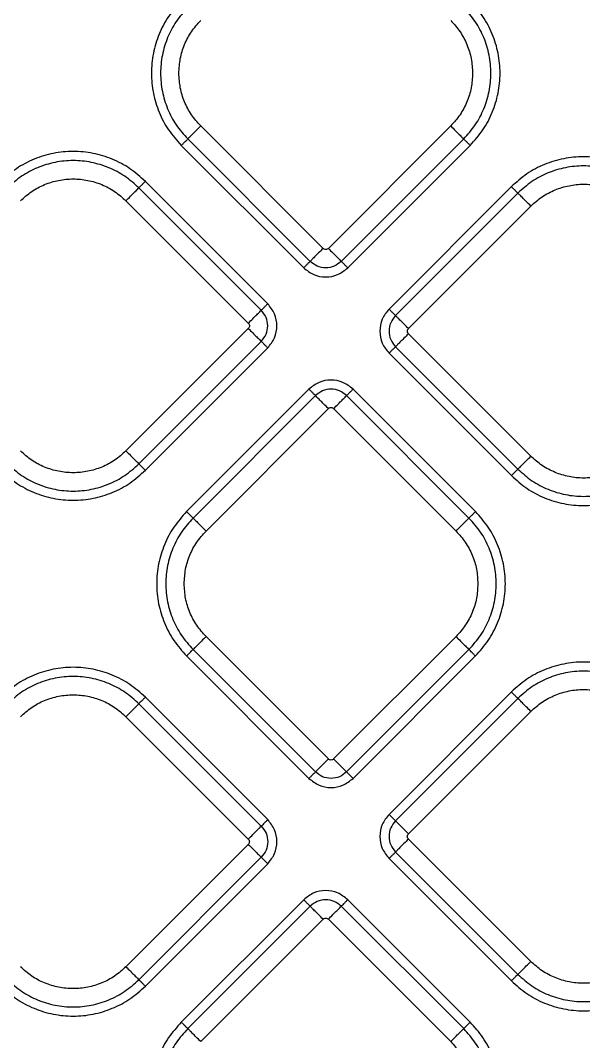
# Model space of a CAD drawing. Extents: x 400 to 501, y 484 to 634.
# Drawn here: x 439.17 to 442.21, y 551.76 to 557.25 of the extents above; entities that cross this region are included whole.
import ezdxf

# ---------------------------------------------------------------- set-up
doc = ezdxf.new("R2010")
doc.units = 0
doc.header["$MEASUREMENT"] = 0
doc.layers.add('DIM', color=3, linetype='Continuous')
doc.layers.add('GEOMETRY', color=3, linetype='Continuous', lineweight=25)

# ---------------------------------------------------------------- blocks, each defined once
blk = doc.blocks.new('2026 GRANDEE')
at = {"layer": 'GEOMETRY', "ltscale": 16}
for p, q in [((-9.6213, -40.8162), (-10.2801, -40.1573)), ((-8.9342, -40.1573), (-9.593, -40.8162)), ((-10.3499, -40.2271), (-9.691, -40.8859)), ((-9.5233, -40.8859), (-8.8645, -40.2271)), ((-10.3847, -40.2619), (-9.7259, -40.9207)), ((-9.4884, -40.9208), (-8.8296, -40.2619)), ((-9.9543, -41.1491), (-10.6131, -40.4903)), ((-9.9194, -41.1143), (-10.5782, -40.4554)), ((-8.6076, -40.4839), (-9.2664, -41.1428)), ((-10.6828, -40.56), (-10.024, -41.2189)), ((-8.5727, -40.5188), (-9.2315, -41.1776)), ((-9.1618, -41.2474), (-8.503, -40.5885)), ((-10.024, -41.2471), (-10.6828, -41.906)), ((-10.6131, -41.9757), (-9.9543, -41.3169)), ((-8.503, -41.9345), (-9.1618, -41.2756)), ((-10.5782, -42.0106), (-9.9194, -41.3517)), ((-9.2664, -41.3802), (-8.6076, -42.0391)), ((-9.2315, -41.3454), (-8.5727, -42.0042)), ((-9.6974, -41.5738), (-10.3562, -42.2326)), ((-8.8011, -42.2326), (-9.4599, -41.5738)), ((-9.6625, -41.6086), (-10.3213, -42.2674)), ((-8.836, -42.2674), (-9.4948, -41.6086)), ((-10.2516, -42.3372), (-9.5928, -41.6783)), ((-9.5645, -41.6783), (-8.9057, -42.3372)), ((-9.5928, -43.5641), (-10.2516, -42.9053)), ((-8.9057, -42.9053), (-9.5645, -43.5641)), ((-10.3213, -42.975), (-9.6625, -43.6339)), ((-9.4948, -43.6339), (-8.836, -42.975)), ((-10.3562, -43.0099), (-9.6974, -43.6687)), ((-9.4599, -43.6687), (-8.8011, -43.0099)), ((-9.9194, -43.8908), (-10.5783, -43.2319)), ((-8.6075, -43.2034), (-9.2664, -43.8623)), ((-8.5727, -43.2383), (-9.2315, -43.8971)), ((-9.9543, -43.9256), (-10.6131, -43.2668)), ((-9.1618, -43.9669), (-8.503, -43.308)), ((-10.6829, -43.3365), (-10.024, -43.9954)), ((-8.503, -44.654), (-9.1618, -43.9951)), ((-10.024, -44.0236), (-10.6829, -44.6825)), ((-9.2315, -44.0649), (-8.5727, -44.7237)), ((-10.6131, -44.7522), (-9.9543, -44.0934)), ((-10.5783, -44.7871), (-9.9194, -44.1282)), ((-9.2664, -44.0997), (-8.6075, -44.7586)), ((-9.7259, -44.3218), (-10.3847, -44.9806)), ((-8.8296, -44.9806), (-9.4884, -44.3218)), ((-9.691, -44.3566), (-10.3499, -45.0155)), ((-8.8645, -45.0155), (-9.5233, -44.3566)), ((-10.2801, -45.0852), (-9.6213, -44.4264)), ((-9.593, -44.4264), (-8.9342, -45.0852))]:
    blk.add_line(p, q, dxfattribs=at)
for points in [[(-10.3847, -39.4846), (-10.4087, -39.5115), (-10.4567, -39.5653), (-10.507, -39.6618), (-10.5387, -39.7653), (-10.5492, -39.8733), (-10.5387, -39.9812), (-10.507, -40.0848), (-10.4567, -40.1813), (-10.4087, -40.235), (-10.3847, -40.2619)], [(-8.8296, -40.2619), (-8.8056, -40.235), (-8.7576, -40.1813), (-8.7074, -40.0848), (-8.6757, -39.9812), (-8.6651, -39.8733), (-8.6757, -39.7653), (-8.7074, -39.6618), (-8.7576, -39.5653), (-8.8056, -39.5115), (-8.8296, -39.4846)], [(-10.3499, -39.5195), (-10.3717, -39.544), (-10.4154, -39.5929), (-10.4611, -39.6807), (-10.49, -39.775), (-10.4996, -39.8733), (-10.49, -39.9715), (-10.4611, -40.0658), (-10.4154, -40.1536), (-10.3717, -40.2026), (-10.3499, -40.2271)], [(-8.8645, -40.2271), (-8.8426, -40.2026), (-8.7989, -40.1536), (-8.7532, -40.0658), (-8.7243, -39.9715), (-8.7147, -39.8733), (-8.7243, -39.775), (-8.7532, -39.6807), (-8.7989, -39.5929), (-8.8426, -39.544), (-8.8645, -39.5195)], [(-10.3978, -39.8733), (-10.3963, -39.847), (-10.3933, -39.7944), (-10.3693, -39.7187), (-10.3328, -39.6481), (-10.2977, -39.6089), (-10.2801, -39.5892)], [(-8.9342, -39.5892), (-8.9166, -39.6089), (-8.8815, -39.6481), (-8.845, -39.7187), (-8.821, -39.7944), (-8.818, -39.847), (-8.8165, -39.8733)], [(-10.2801, -40.1573), (-10.2977, -40.1377), (-10.3328, -40.0984), (-10.3693, -40.0279), (-10.3933, -39.9522), (-10.3963, -39.8996), (-10.3978, -39.8733)], [(-8.8165, -39.8733), (-8.818, -39.8996), (-8.821, -39.9522), (-8.845, -40.0279), (-8.8815, -40.0984), (-8.9166, -40.1377), (-8.9342, -40.1573)], [(-10.2801, -40.1573), (-10.2884, -40.1656), (-10.305, -40.1822), (-10.3266, -40.2038), (-10.3432, -40.2204), (-10.3476, -40.2248), (-10.3499, -40.2271)], [(-8.9342, -40.1573), (-8.9259, -40.1656), (-8.9094, -40.1822), (-8.8877, -40.2038), (-8.8711, -40.2204), (-8.8667, -40.2248), (-8.8645, -40.2271)], [(-10.3847, -40.2619), (-10.3806, -40.2578), (-10.3723, -40.2495), (-10.3615, -40.2387), (-10.3532, -40.2304), (-10.351, -40.2282), (-10.3499, -40.2271)], [(-8.8296, -40.2619), (-8.8337, -40.2578), (-8.842, -40.2495), (-8.8528, -40.2387), (-8.8611, -40.2304), (-8.8634, -40.2282), (-8.8645, -40.2271)], [(-10.5782, -40.4554), (-10.6051, -40.4314), (-10.6589, -40.3835), (-10.7554, -40.3332), (-10.8589, -40.3015), (-10.9669, -40.2909), (-11.0749, -40.3015), (-11.1784, -40.3332), (-11.2749, -40.3835), (-11.3287, -40.4314), (-11.3555, -40.4554)], [(-7.8303, -40.4839), (-7.8572, -40.46), (-7.9109, -40.412), (-8.0074, -40.3617), (-8.111, -40.33), (-8.2189, -40.3194), (-8.3269, -40.33), (-8.4304, -40.3617), (-8.5269, -40.412), (-8.5807, -40.46), (-8.6076, -40.4839)], [(-10.6131, -40.4903), (-10.6376, -40.4685), (-10.6865, -40.4248), (-10.7744, -40.379), (-10.8686, -40.3502), (-10.9669, -40.3406), (-11.0652, -40.3502), (-11.1594, -40.379), (-11.2473, -40.4248), (-11.2962, -40.4685), (-11.3207, -40.4903)], [(-7.8651, -40.5188), (-7.8896, -40.497), (-7.9386, -40.4533), (-8.0264, -40.4075), (-8.1206, -40.3787), (-8.2189, -40.3691), (-8.3172, -40.3787), (-8.4115, -40.4075), (-8.4993, -40.4533), (-8.5482, -40.497), (-8.5727, -40.5188)], [(-11.251, -40.56), (-11.2313, -40.5425), (-11.192, -40.5074), (-11.1215, -40.4707), (-11.0458, -40.4475), (-10.9669, -40.4398), (-10.888, -40.4475), (-10.8123, -40.4707), (-10.7418, -40.5074), (-10.7025, -40.5425), (-10.6828, -40.56)], [(-10.6828, -40.56), (-10.6745, -40.5517), (-10.658, -40.5352), (-10.6363, -40.5135), (-10.6197, -40.4969), (-10.6153, -40.4925), (-10.6131, -40.4903)], [(-10.5782, -40.4554), (-10.5824, -40.4596), (-10.5907, -40.4679), (-10.6015, -40.4787), (-10.6098, -40.487), (-10.612, -40.4892), (-10.6131, -40.4903)], [(-8.6076, -40.4839), (-8.6034, -40.4881), (-8.5952, -40.4964), (-8.5843, -40.5072), (-8.576, -40.5155), (-8.5738, -40.5177), (-8.5727, -40.5188)], [(-8.503, -40.5885), (-8.4833, -40.571), (-8.444, -40.5359), (-8.3735, -40.4992), (-8.2978, -40.476), (-8.2189, -40.4683), (-8.14, -40.476), (-8.0643, -40.4992), (-7.9938, -40.5359), (-7.9545, -40.571), (-7.9349, -40.5885)], [(-8.503, -40.5885), (-8.5113, -40.5803), (-8.5278, -40.5637), (-8.5495, -40.542), (-8.5661, -40.5254), (-8.5705, -40.521), (-8.5727, -40.5188)], [(-9.6213, -40.8162), (-9.6296, -40.8244), (-9.6461, -40.841), (-9.6678, -40.8627), (-9.6844, -40.8793), (-9.6888, -40.8837), (-9.691, -40.8859)], [(-9.593, -40.8162), (-9.5847, -40.8244), (-9.5682, -40.841), (-9.5465, -40.8627), (-9.5299, -40.8793), (-9.5255, -40.8837), (-9.5233, -40.8859)], [(-9.691, -40.8859), (-9.6921, -40.887), (-9.6943, -40.8892), (-9.7026, -40.8975), (-9.7135, -40.9083), (-9.7217, -40.9166), (-9.7259, -40.9208)], [(-9.4884, -40.9207), (-9.4926, -40.9166), (-9.5009, -40.9083), (-9.5117, -40.8975), (-9.52, -40.8892), (-9.5222, -40.887), (-9.5233, -40.8859)], [(-10.024, -41.2189), (-10.0157, -41.2106), (-9.9992, -41.194), (-9.9775, -41.1724), (-9.9609, -41.1558), (-9.9565, -41.1513), (-9.9543, -41.1491)], [(-9.9194, -41.1143), (-9.9235, -41.1184), (-9.9318, -41.1267), (-9.9427, -41.1375), (-9.951, -41.1458), (-9.9532, -41.148), (-9.9543, -41.1491)], [(-9.2664, -41.1428), (-9.2623, -41.1469), (-9.254, -41.1552), (-9.2432, -41.166), (-9.2349, -41.1743), (-9.2327, -41.1765), (-9.2315, -41.1776)], [(-9.1618, -41.2474), (-9.1701, -41.2391), (-9.1867, -41.2225), (-9.2083, -41.2009), (-9.2249, -41.1843), (-9.2293, -41.1799), (-9.2315, -41.1776)], [(-10.024, -41.2471), (-10.0157, -41.2554), (-9.9992, -41.272), (-9.9775, -41.2936), (-9.9609, -41.3102), (-9.9565, -41.3146), (-9.9543, -41.3169)], [(-9.9194, -41.3517), (-9.9235, -41.3476), (-9.9318, -41.3393), (-9.9427, -41.3285), (-9.951, -41.3202), (-9.9532, -41.318), (-9.9543, -41.3169)], [(-9.1618, -41.2756), (-9.1701, -41.2839), (-9.1867, -41.3005), (-9.2083, -41.3221), (-9.2249, -41.3387), (-9.2293, -41.3432), (-9.2315, -41.3454)], [(-9.2664, -41.3802), (-9.2623, -41.3761), (-9.254, -41.3678), (-9.2432, -41.357), (-9.2349, -41.3487), (-9.2327, -41.3465), (-9.2315, -41.3454)], [(-9.6974, -41.5738), (-9.6932, -41.5779), (-9.685, -41.5862), (-9.6741, -41.597), (-9.6658, -41.6053), (-9.6636, -41.6075), (-9.6625, -41.6086)], [(-9.4599, -41.5738), (-9.4641, -41.5779), (-9.4723, -41.5862), (-9.4832, -41.597), (-9.4915, -41.6053), (-9.4937, -41.6075), (-9.4948, -41.6086)], [(-9.5928, -41.6783), (-9.6011, -41.6701), (-9.6176, -41.6535), (-9.6393, -41.6318), (-9.6559, -41.6153), (-9.6603, -41.6108), (-9.6625, -41.6086)], [(-9.5645, -41.6783), (-9.5562, -41.6701), (-9.5397, -41.6535), (-9.518, -41.6318), (-9.5014, -41.6153), (-9.497, -41.6108), (-9.4948, -41.6086)], [(-10.6828, -41.906), (-10.7025, -41.9235), (-10.7418, -41.9586), (-10.8123, -41.9953), (-10.888, -42.0185), (-10.9669, -42.0262), (-11.0458, -42.0185), (-11.1215, -41.9953), (-11.192, -41.9586), (-11.2313, -41.9235), (-11.251, -41.906)], [(-10.6828, -41.906), (-10.6745, -41.9142), (-10.658, -41.9308), (-10.6363, -41.9525), (-10.6197, -41.9691), (-10.6153, -41.9735), (-10.6131, -41.9757)], [(-11.3207, -41.9757), (-11.2962, -41.9975), (-11.2473, -42.0412), (-11.1594, -42.087), (-11.0652, -42.1158), (-10.9669, -42.1254), (-10.8686, -42.1158), (-10.7744, -42.087), (-10.6865, -42.0412), (-10.6376, -41.9975), (-10.6131, -41.9757)], [(-10.5782, -42.0106), (-10.5824, -42.0064), (-10.5907, -41.9981), (-10.6015, -41.9873), (-10.6098, -41.979), (-10.612, -41.9768), (-10.6131, -41.9757)], [(-8.5727, -42.0042), (-8.5705, -42.002), (-8.5661, -41.9976), (-8.5495, -41.981), (-8.5278, -41.9593), (-8.5113, -41.9428), (-8.503, -41.9345)], [(-7.9349, -41.9345), (-7.9545, -41.952), (-7.9938, -41.9871), (-8.0643, -42.0238), (-8.14, -42.047), (-8.2189, -42.0547), (-8.2978, -42.047), (-8.3735, -42.0238), (-8.444, -41.9871), (-8.4833, -41.952), (-8.503, -41.9345)], [(-11.3555, -42.0106), (-11.3287, -42.0345), (-11.2749, -42.0825), (-11.1784, -42.1328), (-11.0749, -42.1645), (-10.9669, -42.1751), (-10.8589, -42.1645), (-10.7554, -42.1328), (-10.6589, -42.0825), (-10.6051, -42.0345), (-10.5782, -42.0106)], [(-8.5727, -42.0042), (-8.5738, -42.0053), (-8.576, -42.0075), (-8.5843, -42.0158), (-8.5952, -42.0266), (-8.6034, -42.0349), (-8.6076, -42.0391)], [(-8.6076, -42.0391), (-8.5807, -42.0631), (-8.5269, -42.111), (-8.4304, -42.1613), (-8.3269, -42.193), (-8.2189, -42.2036), (-8.111, -42.193), (-8.0074, -42.1613), (-7.9109, -42.111), (-7.8572, -42.0631), (-7.8303, -42.0391)], [(-8.5727, -42.0042), (-8.5482, -42.026), (-8.4993, -42.0697), (-8.4115, -42.1155), (-8.3172, -42.1443), (-8.2189, -42.1539), (-8.1206, -42.1443), (-8.0264, -42.1155), (-7.9386, -42.0697), (-7.8896, -42.026), (-7.8651, -42.0042)], [(-10.3562, -42.2326), (-10.3802, -42.2595), (-10.4282, -42.3132), (-10.4784, -42.4097), (-10.5102, -42.5133), (-10.5207, -42.6212), (-10.5102, -42.7292), (-10.4784, -42.8327), (-10.4282, -42.9292), (-10.3802, -42.983), (-10.3562, -43.0099)], [(-10.3213, -42.2674), (-10.3225, -42.2663), (-10.3247, -42.2641), (-10.333, -42.2558), (-10.3438, -42.245), (-10.3521, -42.2367), (-10.3562, -42.2326)], [(-8.8011, -42.2326), (-8.8052, -42.2367), (-8.8135, -42.245), (-8.8243, -42.2558), (-8.8326, -42.2641), (-8.8348, -42.2663), (-8.836, -42.2674)], [(-8.8011, -43.0099), (-8.7771, -42.983), (-8.7291, -42.9292), (-8.6789, -42.8327), (-8.6471, -42.7292), (-8.6366, -42.6212), (-8.6471, -42.5133), (-8.6789, -42.4097), (-8.7291, -42.3132), (-8.7771, -42.2595), (-8.8011, -42.2326)], [(-10.3213, -42.2674), (-10.3432, -42.2919), (-10.3869, -42.3409), (-10.4326, -42.4287), (-10.4615, -42.523), (-10.4711, -42.6212), (-10.4615, -42.7195), (-10.4326, -42.8138), (-10.3869, -42.9016), (-10.3432, -42.9506), (-10.3213, -42.975)], [(-10.3213, -42.2674), (-10.3191, -42.2697), (-10.3147, -42.2741), (-10.2981, -42.2907), (-10.2765, -42.3123), (-10.2599, -42.3289), (-10.2516, -42.3372)], [(-8.9057, -42.3372), (-8.8974, -42.3289), (-8.8808, -42.3123), (-8.8592, -42.2907), (-8.8426, -42.2741), (-8.8382, -42.2697), (-8.836, -42.2674)], [(-8.836, -42.975), (-8.8141, -42.9506), (-8.7704, -42.9016), (-8.7247, -42.8138), (-8.6958, -42.7195), (-8.6862, -42.6212), (-8.6958, -42.523), (-8.7247, -42.4287), (-8.7704, -42.3409), (-8.8141, -42.2919), (-8.836, -42.2674)], [(-10.3693, -42.6212), (-10.3678, -42.5949), (-10.3648, -42.5423), (-10.3408, -42.4666), (-10.3043, -42.3961), (-10.2692, -42.3568), (-10.2516, -42.3372)], [(-8.9057, -42.3372), (-8.8881, -42.3568), (-8.853, -42.3961), (-8.8165, -42.4666), (-8.7925, -42.5423), (-8.7895, -42.5949), (-8.788, -42.6212)], [(-10.2516, -42.9053), (-10.2692, -42.8857), (-10.3043, -42.8464), (-10.3408, -42.7758), (-10.3648, -42.7001), (-10.3678, -42.6475), (-10.3693, -42.6212)], [(-8.788, -42.6212), (-8.7895, -42.6475), (-8.7925, -42.7001), (-8.8165, -42.7758), (-8.853, -42.8464), (-8.8881, -42.8857), (-8.9057, -42.9053)], [(-10.2516, -42.9053), (-10.2599, -42.9136), (-10.2765, -42.9301), (-10.2981, -42.9518), (-10.3147, -42.9684), (-10.3191, -42.9728), (-10.3213, -42.975)], [(-8.9057, -42.9053), (-8.8974, -42.9136), (-8.8808, -42.9301), (-8.8592, -42.9518), (-8.8426, -42.9684), (-8.8382, -42.9728), (-8.836, -42.975)], [(-10.3562, -43.0099), (-10.3521, -43.0057), (-10.3438, -42.9975), (-10.333, -42.9866), (-10.3247, -42.9783), (-10.3225, -42.9761), (-10.3213, -42.975)], [(-8.8011, -43.0099), (-8.8052, -43.0057), (-8.8135, -42.9975), (-8.8243, -42.9866), (-8.8326, -42.9783), (-8.8348, -42.9761), (-8.836, -42.975)], [(-10.5783, -43.2319), (-10.6052, -43.208), (-10.6589, -43.16), (-10.7554, -43.1097), (-10.859, -43.078), (-10.9669, -43.0674), (-11.0749, -43.078), (-11.1784, -43.1097), (-11.2749, -43.16), (-11.3287, -43.208), (-11.3556, -43.2319)], [(-7.8302, -43.2034), (-7.8571, -43.1794), (-7.9109, -43.1315), (-8.0074, -43.0812), (-8.1109, -43.0495), (-8.2189, -43.0389), (-8.3269, -43.0495), (-8.4304, -43.0812), (-8.5269, -43.1315), (-8.5807, -43.1794), (-8.6075, -43.2034)], [(-10.6131, -43.2668), (-10.6376, -43.245), (-10.6866, -43.2013), (-10.7744, -43.1555), (-10.8686, -43.1267), (-10.9669, -43.1171), (-11.0652, -43.1267), (-11.1595, -43.1555), (-11.2473, -43.2013), (-11.2962, -43.245), (-11.3207, -43.2668)], [(-7.8651, -43.2383), (-7.8896, -43.2165), (-7.9385, -43.1728), (-8.0264, -43.127), (-8.1206, -43.0982), (-8.2189, -43.0886), (-8.3172, -43.0982), (-8.4114, -43.127), (-8.4993, -43.1728), (-8.5482, -43.2165), (-8.5727, -43.2383)], [(-8.503, -43.308), (-8.4833, -43.2905), (-8.444, -43.2554), (-8.3735, -43.2187), (-8.2978, -43.1955), (-8.2189, -43.1878), (-8.14, -43.1955), (-8.0643, -43.2187), (-7.9938, -43.2554), (-7.9545, -43.2905), (-7.9348, -43.308)], [(-11.251, -43.3365), (-11.2313, -43.319), (-11.192, -43.2839), (-11.1215, -43.2472), (-11.0458, -43.224), (-10.9669, -43.2163), (-10.888, -43.224), (-10.8123, -43.2472), (-10.7418, -43.2839), (-10.7025, -43.319), (-10.6829, -43.3365)], [(-10.5783, -43.2319), (-10.5824, -43.2361), (-10.5907, -43.2444), (-10.6015, -43.2552), (-10.6098, -43.2635), (-10.612, -43.2657), (-10.6131, -43.2668)], [(-8.6075, -43.2034), (-8.6034, -43.2076), (-8.5951, -43.2159), (-8.5843, -43.2267), (-8.576, -43.235), (-8.5738, -43.2372), (-8.5727, -43.2383)], [(-8.503, -43.308), (-8.5112, -43.2997), (-8.5278, -43.2832), (-8.5494, -43.2615), (-8.566, -43.2449), (-8.5705, -43.2405), (-8.5727, -43.2383)], [(-10.6829, -43.3365), (-10.6746, -43.3283), (-10.658, -43.3117), (-10.6364, -43.29), (-10.6198, -43.2734), (-10.6153, -43.269), (-10.6131, -43.2668)], [(-9.5928, -43.5641), (-9.6011, -43.5724), (-9.6176, -43.589), (-9.6393, -43.6106), (-9.6559, -43.6272), (-9.6603, -43.6316), (-9.6625, -43.6339)], [(-9.5645, -43.5641), (-9.5562, -43.5724), (-9.5397, -43.589), (-9.518, -43.6106), (-9.5014, -43.6272), (-9.497, -43.6316), (-9.4948, -43.6339)], [(-9.6625, -43.6339), (-9.6636, -43.635), (-9.6658, -43.6372), (-9.6741, -43.6455), (-9.685, -43.6563), (-9.6932, -43.6646), (-9.6974, -43.6687)], [(-9.4599, -43.6687), (-9.4641, -43.6646), (-9.4723, -43.6563), (-9.4832, -43.6455), (-9.4915, -43.6372), (-9.4937, -43.635), (-9.4948, -43.6339)], [(-9.9194, -43.8908), (-9.9236, -43.8949), (-9.9319, -43.9032), (-9.9427, -43.914), (-9.951, -43.9223), (-9.9532, -43.9245), (-9.9543, -43.9256)], [(-9.2664, -43.8623), (-9.2622, -43.8664), (-9.254, -43.8747), (-9.2431, -43.8855), (-9.2348, -43.8938), (-9.2326, -43.896), (-9.2315, -43.8971)], [(-9.1618, -43.9669), (-9.1701, -43.9586), (-9.1866, -43.942), (-9.2083, -43.9204), (-9.2249, -43.9038), (-9.2293, -43.8993), (-9.2315, -43.8971)], [(-10.024, -43.9954), (-10.0157, -43.9871), (-9.9992, -43.9705), (-9.9775, -43.9489), (-9.9609, -43.9323), (-9.9565, -43.9279), (-9.9543, -43.9256)], [(-9.1618, -43.9951), (-9.1701, -44.0034), (-9.1866, -44.02), (-9.2083, -44.0416), (-9.2249, -44.0582), (-9.2293, -44.0626), (-9.2315, -44.0649)], [(-10.024, -44.0236), (-10.0157, -44.0319), (-9.9992, -44.0485), (-9.9775, -44.0701), (-9.9609, -44.0867), (-9.9565, -44.0912), (-9.9543, -44.0934)], [(-9.2664, -44.0997), (-9.2622, -44.0956), (-9.254, -44.0873), (-9.2431, -44.0765), (-9.2348, -44.0682), (-9.2326, -44.066), (-9.2315, -44.0649)], [(-9.9543, -44.0934), (-9.9532, -44.0945), (-9.951, -44.0967), (-9.9427, -44.105), (-9.9319, -44.1158), (-9.9236, -44.1241), (-9.9194, -44.1282)], [(-9.7259, -44.3218), (-9.7217, -44.3259), (-9.7135, -44.3342), (-9.7026, -44.345), (-9.6943, -44.3533), (-9.6921, -44.3555), (-9.691, -44.3566)], [(-9.4884, -44.3218), (-9.4926, -44.3259), (-9.5009, -44.3342), (-9.5117, -44.345), (-9.52, -44.3533), (-9.5222, -44.3555), (-9.5233, -44.3566)], [(-9.6213, -44.4264), (-9.6296, -44.4181), (-9.6461, -44.4015), (-9.6678, -44.3799), (-9.6844, -44.3633), (-9.6888, -44.3589), (-9.691, -44.3566)], [(-9.593, -44.4264), (-9.5847, -44.4181), (-9.5682, -44.4015), (-9.5465, -44.3799), (-9.5299, -44.3633), (-9.5255, -44.3589), (-9.5233, -44.3566)], [(-8.5727, -44.7237), (-8.5705, -44.7215), (-8.566, -44.7171), (-8.5494, -44.7005), (-8.5278, -44.6788), (-8.5112, -44.6622), (-8.503, -44.654)], [(-7.9348, -44.654), (-7.9545, -44.6715), (-7.9938, -44.7066), (-8.0643, -44.7433), (-8.14, -44.7665), (-8.2189, -44.7742), (-8.2978, -44.7665), (-8.3735, -44.7433), (-8.444, -44.7066), (-8.4833, -44.6715), (-8.503, -44.654)], [(-10.6829, -44.6825), (-10.7025, -44.7), (-10.7418, -44.7351), (-10.8123, -44.7718), (-10.888, -44.795), (-10.9669, -44.8027), (-11.0458, -44.795), (-11.1215, -44.7718), (-11.192, -44.7351), (-11.2313, -44.7), (-11.251, -44.6825)], [(-10.6829, -44.6825), (-10.6746, -44.6908), (-10.658, -44.7073), (-10.6364, -44.729), (-10.6198, -44.7456), (-10.6153, -44.75), (-10.6131, -44.7522)], [(-8.5727, -44.7237), (-8.5738, -44.7248), (-8.576, -44.727), (-8.5843, -44.7353), (-8.5951, -44.7461), (-8.6034, -44.7544), (-8.6075, -44.7586)], [(-8.5727, -44.7237), (-8.5482, -44.7455), (-8.4993, -44.7892), (-8.4114, -44.835), (-8.3172, -44.8638), (-8.2189, -44.8734), (-8.1206, -44.8638), (-8.0264, -44.835), (-7.9385, -44.7892), (-7.8896, -44.7455), (-7.8651, -44.7237)], [(-11.3556, -44.7871), (-11.3287, -44.8111), (-11.2749, -44.859), (-11.1784, -44.9093), (-11.0749, -44.941), (-10.9669, -44.9516), (-10.859, -44.941), (-10.7554, -44.9093), (-10.6589, -44.859), (-10.6052, -44.8111), (-10.5783, -44.7871)], [(-11.3207, -44.7522), (-11.2962, -44.774), (-11.2473, -44.8177), (-11.1595, -44.8635), (-11.0652, -44.8923), (-10.9669, -44.9019), (-10.8686, -44.8923), (-10.7744, -44.8635), (-10.6866, -44.8177), (-10.6376, -44.774), (-10.6131, -44.7522)], [(-10.5783, -44.7871), (-10.5824, -44.7829), (-10.5907, -44.7746), (-10.6015, -44.7638), (-10.6098, -44.7555), (-10.612, -44.7533), (-10.6131, -44.7522)], [(-8.6075, -44.7586), (-8.5807, -44.7825), (-8.5269, -44.8305), (-8.4304, -44.8808), (-8.3269, -44.9125), (-8.2189, -44.9231), (-8.1109, -44.9125), (-8.0074, -44.8808), (-7.9109, -44.8305), (-7.8571, -44.7825), (-7.8302, -44.7586)], [(-10.3847, -44.9806), (-10.4087, -45.0075), (-10.4567, -45.0613), (-10.507, -45.1578), (-10.5387, -45.2613), (-10.5492, -45.3693), (-10.5387, -45.4772), (-10.507, -45.5808), (-10.4567, -45.6773), (-10.4087, -45.731), (-10.3847, -45.7579)], [(-10.3847, -44.9806), (-10.3806, -44.9848), (-10.3723, -44.993), (-10.3615, -45.0039), (-10.3532, -45.0122), (-10.351, -45.0144), (-10.3499, -45.0155)], [(-8.8296, -44.9806), (-8.8337, -44.9848), (-8.842, -44.993), (-8.8528, -45.0039), (-8.8611, -45.0122), (-8.8634, -45.0144), (-8.8645, -45.0155)], [(-8.8296, -45.7579), (-8.8056, -45.731), (-8.7576, -45.6773), (-8.7074, -45.5808), (-8.6757, -45.4772), (-8.6651, -45.3693), (-8.6757, -45.2613), (-8.7074, -45.1578), (-8.7576, -45.0613), (-8.8056, -45.0075), (-8.8296, -44.9806)], [(-10.3499, -45.0155), (-10.3717, -45.04), (-10.4154, -45.0889), (-10.4611, -45.1767), (-10.49, -45.271), (-10.4996, -45.3693), (-10.49, -45.4675), (-10.4611, -45.5618), (-10.4154, -45.6496), (-10.3717, -45.6986), (-10.3499, -45.7231)], [(-10.2801, -45.0852), (-10.2884, -45.0769), (-10.305, -45.0604), (-10.3266, -45.0387), (-10.3432, -45.0221), (-10.3476, -45.0177), (-10.3499, -45.0155)], [(-8.9342, -45.0852), (-8.9259, -45.0769), (-8.9094, -45.0604), (-8.8877, -45.0387), (-8.8711, -45.0221), (-8.8667, -45.0177), (-8.8645, -45.0155)], [(-8.8645, -45.7231), (-8.8426, -45.6986), (-8.7989, -45.6496), (-8.7532, -45.5618), (-8.7243, -45.4675), (-8.7147, -45.3693), (-8.7243, -45.271), (-8.7532, -45.1767), (-8.7989, -45.0889), (-8.8426, -45.04), (-8.8645, -45.0155)], [(-8.9342, -45.0852), (-8.9166, -45.1049), (-8.8815, -45.1441), (-8.845, -45.2147), (-8.821, -45.2904), (-8.818, -45.343), (-8.8165, -45.3693)]]:
    blk.add_open_spline(points, degree=3, dxfattribs=at)
for points, knots in [([(-9.593, -40.8162), (-9.5951, -40.8178), (-9.5992, -40.8211), (-9.6072, -40.8225), (-9.6151, -40.8211), (-9.6192, -40.8178), (-9.6213, -40.8162)], [0, 0, 0, 0, 0.250227, 0.500001, 0.749773, 1, 1, 1, 1]), ([(-9.5233, -40.8859), (-9.5356, -40.8956), (-9.5601, -40.915), (-9.6072, -40.9235), (-9.6543, -40.915), (-9.6788, -40.8956), (-9.691, -40.8859)], [0, 0, 0, 0, 0.249989, 0.499995, 0.750011, 1, 1, 1, 1]), ([(-9.7259, -40.9207), (-9.7085, -40.9345), (-9.6738, -40.962), (-9.6072, -40.9739), (-9.5405, -40.962), (-9.5058, -40.9345), (-9.4884, -40.9208)], [0, 0, 0, 0, 0.250033, 0.500005, 0.749962, 1, 1, 1, 1]), ([(-9.9543, -41.3169), (-9.9446, -41.3046), (-9.9251, -41.2801), (-9.9167, -41.233), (-9.9251, -41.1859), (-9.9446, -41.1614), (-9.9543, -41.1491)], [0, 0, 0, 0, 0.2499848, 0.4999945, 0.7500184, 1, 1, 1, 1]), ([(-9.9194, -41.3517), (-9.9057, -41.3344), (-9.8782, -41.2997), (-9.8662, -41.233), (-9.8782, -41.1663), (-9.9057, -41.1316), (-9.9194, -41.1143)], [0, 0, 0, 0, 0.250039, 0.499994, 0.749965, 1, 1, 1, 1]), ([(-9.2664, -41.1428), (-9.2802, -41.1601), (-9.3077, -41.1948), (-9.3196, -41.2615), (-9.3077, -41.3282), (-9.2802, -41.3629), (-9.2664, -41.3802)], [0, 0, 0, 0, 0.250039, 0.499994, 0.749965, 1, 1, 1, 1]), ([(-10.024, -41.2189), (-10.0224, -41.2209), (-10.0191, -41.2251), (-10.0176, -41.233), (-10.0191, -41.2409), (-10.0224, -41.2451), (-10.024, -41.2471)], [0, 0, 0, 0, 0.250227, 0.500001, 0.749773, 1, 1, 1, 1]), ([(-9.2315, -41.1776), (-9.2413, -41.1899), (-9.2607, -41.2144), (-9.2691, -41.2615), (-9.2607, -41.3086), (-9.2413, -41.3331), (-9.2315, -41.3454)], [0, 0, 0, 0, 0.249985, 0.499995, 0.750018, 1, 1, 1, 1]), ([(-9.1618, -41.2756), (-9.1635, -41.2736), (-9.1667, -41.2694), (-9.1682, -41.2615), (-9.1667, -41.2536), (-9.1635, -41.2494), (-9.1618, -41.2474)], [0, 0, 0, 0, 0.250227, 0.500001, 0.749773, 1, 1, 1, 1]), ([(-9.4599, -41.5738), (-9.4773, -41.56), (-9.512, -41.5325), (-9.5786, -41.5206), (-9.6453, -41.5325), (-9.68, -41.56), (-9.6974, -41.5738)], [0, 0, 0, 0, 0.250039, 0.499994, 0.749965, 1, 1, 1, 1]), ([(-9.4948, -41.6086), (-9.507, -41.5989), (-9.5316, -41.5795), (-9.5787, -41.5711), (-9.6257, -41.5795), (-9.6503, -41.5989), (-9.6625, -41.6086)], [0, 0, 0, 0, 0.249985, 0.499995, 0.750018, 1, 1, 1, 1]), ([(-9.5928, -41.6783), (-9.5907, -41.6767), (-9.5866, -41.6734), (-9.5787, -41.672), (-9.5707, -41.6734), (-9.5666, -41.6767), (-9.5645, -41.6783)], [0, 0, 0, 0, 0.2502271, 0.500001, 0.7497726, 1, 1, 1, 1]), ([(-9.5645, -43.5641), (-9.5666, -43.5658), (-9.5707, -43.569), (-9.5787, -43.5705), (-9.5866, -43.569), (-9.5907, -43.5658), (-9.5928, -43.5641)], [0, 0, 0, 0, 0.2502271, 0.500001, 0.7497726, 1, 1, 1, 1]), ([(-9.4948, -43.6339), (-9.507, -43.6436), (-9.5316, -43.663), (-9.5787, -43.6714), (-9.6257, -43.663), (-9.6503, -43.6436), (-9.6625, -43.6339)], [0, 0, 0, 0, 0.249989, 0.499995, 0.750011, 1, 1, 1, 1]), ([(-9.6974, -43.6687), (-9.68, -43.6825), (-9.6453, -43.71), (-9.5787, -43.7219), (-9.512, -43.71), (-9.4773, -43.6825), (-9.4599, -43.6687)], [0, 0, 0, 0, 0.250033, 0.500005, 0.749962, 1, 1, 1, 1]), ([(-9.9194, -44.1282), (-9.9057, -44.1109), (-9.8782, -44.0762), (-9.8663, -44.0095), (-9.8782, -43.9428), (-9.9057, -43.9081), (-9.9194, -43.8908)], [0, 0, 0, 0, 0.250033, 0.500005, 0.749962, 1, 1, 1, 1]), ([(-9.2664, -43.8623), (-9.2801, -43.8796), (-9.3076, -43.9143), (-9.3196, -43.981), (-9.3076, -44.0477), (-9.2801, -44.0824), (-9.2664, -44.0997)], [0, 0, 0, 0, 0.250039, 0.499994, 0.749965, 1, 1, 1, 1]), ([(-9.2315, -43.8971), (-9.2412, -43.9094), (-9.2607, -43.9339), (-9.2691, -43.981), (-9.2607, -44.0281), (-9.2412, -44.0526), (-9.2315, -44.0649)], [0, 0, 0, 0, 0.249985, 0.499995, 0.750018, 1, 1, 1, 1]), ([(-9.9543, -43.9256), (-9.9446, -43.9379), (-9.9252, -43.9624), (-9.9167, -44.0095), (-9.9252, -44.0566), (-9.9446, -44.0811), (-9.9543, -44.0934)], [0, 0, 0, 0, 0.249989, 0.499995, 0.750011, 1, 1, 1, 1]), ([(-9.1618, -43.9951), (-9.1634, -43.9931), (-9.1667, -43.9889), (-9.1681, -43.981), (-9.1667, -43.9731), (-9.1634, -43.9689), (-9.1618, -43.9669)], [0, 0, 0, 0, 0.2502271, 0.500001, 0.7497726, 1, 1, 1, 1]), ([(-10.024, -43.9954), (-10.0224, -43.9974), (-10.0191, -44.0016), (-10.0177, -44.0095), (-10.0191, -44.0174), (-10.0224, -44.0216), (-10.024, -44.0236)], [0, 0, 0, 0, 0.250227, 0.500001, 0.749773, 1, 1, 1, 1]), ([(-9.4884, -44.3218), (-9.5058, -44.308), (-9.5405, -44.2805), (-9.6072, -44.2686), (-9.6738, -44.2805), (-9.7085, -44.308), (-9.7259, -44.3218)], [0, 0, 0, 0, 0.250039, 0.499994, 0.749965, 1, 1, 1, 1]), ([(-9.5233, -44.3566), (-9.5356, -44.3469), (-9.5601, -44.3275), (-9.6072, -44.3191), (-9.6543, -44.3275), (-9.6788, -44.3469), (-9.691, -44.3566)], [0, 0, 0, 0, 0.249985, 0.499995, 0.750018, 1, 1, 1, 1]), ([(-9.6213, -44.4264), (-9.6192, -44.4247), (-9.6151, -44.4215), (-9.6072, -44.42), (-9.5992, -44.4215), (-9.5951, -44.4247), (-9.593, -44.4264)], [0, 0, 0, 0, 0.250227, 0.500001, 0.749773, 1, 1, 1, 1])]:
    blk.add_open_spline(points, degree=3, knots=knots, dxfattribs=at)

msp = doc.modelspace()

# ---------------------------------------------------------------- block references
at = {"layer": 'DIM'}
msp.add_blockref('2026 GRANDEE', (450.4248, 596.8403), dxfattribs=at)

doc.saveas('drawing.dxf')
